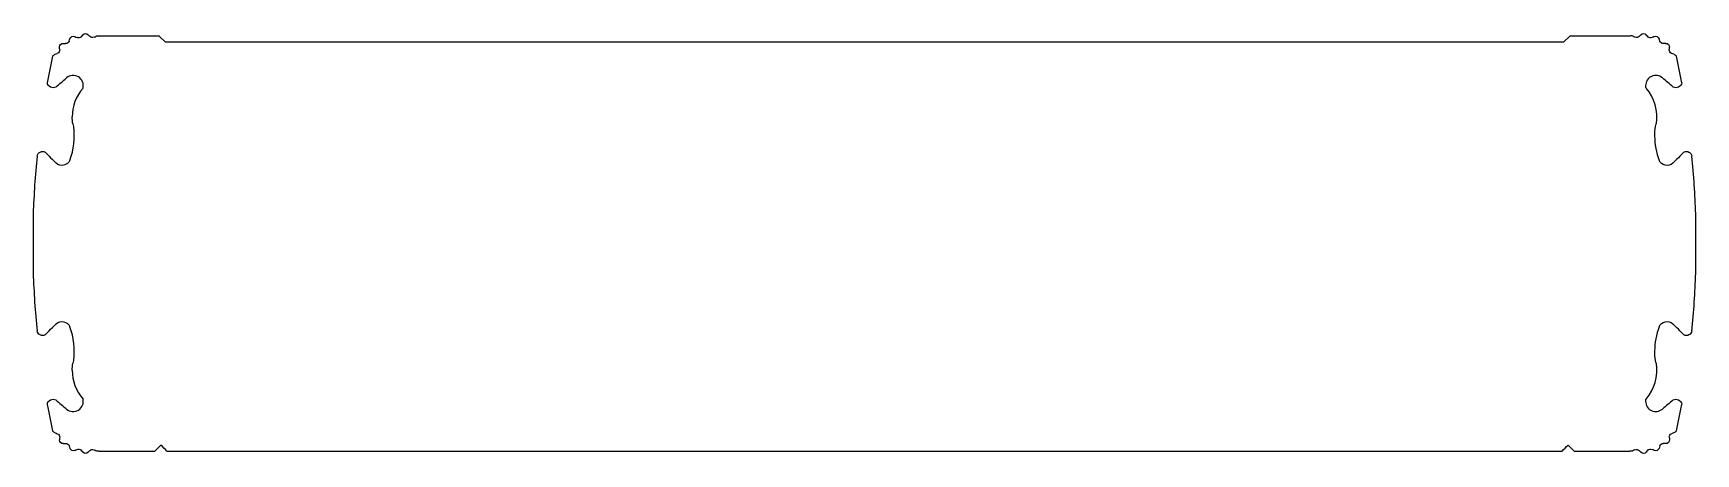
# Model space of a CAD drawing. Header units: millimetres. Extents: x 572 to 712, y -650 to -614.
import ezdxf

# ---------------------------------------------------------------- set-up
doc = ezdxf.new("R2010")
doc.units = ezdxf.units.MM

msp = doc.modelspace()

# ---------------------------------------------------------------- linework, layer by layer
at = {"color": 7, "linetype": 'Continuous', "lineweight": 25}
for p, q in [((582.86, -614.62), (577.8, -614.62)), ((583.36, -615.12), (582.86, -614.62)), ((583.36, -615.12), (701.15, -615.12)), ((701.65, -614.62), (701.15, -615.12)), ((706.7, -614.62), (701.65, -614.62)), ((572.25, -629.62), (572.25, -634.62)), ((712.25, -634.62), (712.25, -629.62)), ((577.8, -649.62), (582.5, -649.62)), ((583.5, -649.62), (701, -649.62)), ((702, -649.62), (706.7, -649.62))]:
    msp.add_line(p, q, dxfattribs=at)
for centre, radius, start, end in [((706.81, -614.9), 0.3, 62.5616, 111.3625), ((649.75, -632.32), 77.55, 168.0938, 169.7806), ((634.75, -632.32), 77.55, 10.2194, 11.9062), ((575.61, -618.8), 0.856, 346.3182, 130.6185), ((708.89, -618.8), 0.856, 49.3824, 180), ((579.23, -621.44), 3.7, 138.8575, 180), ((705.28, -621.44), 3.7, 350.9806, 41.1425), ((569.9, -623.05), 5.81, 339.2774, 7.8485), ((714.6, -623.05), 5.81, 180, 200.7226), ((649.75, -632.32), 77.55, 174.3927, 178.0047), ((634.75, -632.32), 77.55, 1.9953, 5.6073), ((649.75, -631.92), 77.55, 181.9953, 185.6073), ((634.75, -631.92), 77.55, 354.3927, 358.0047), ((569.9, -641.19), 5.81, 352.1515, 20.7226), ((714.6, -641.19), 5.81, 159.2774, 180), ((705.28, -642.8), 3.7, 318.8575, 9.0194), ((579.23, -642.8), 3.7, 180, 221.1425), ((575.61, -645.43), 0.856, 229.3824, 13.6812), ((649.75, -631.92), 77.55, 190.2194, 191.9062), ((708.89, -645.43), 0.856, 180, 310.6185), ((634.75, -631.92), 77.55, 348.0938, 349.7806)]:
    msp.add_arc(centre, radius, start, end, dxfattribs=at)
for points in [[(575.34, -614.85), (575.39, -614.68), (575.6, -614.59), (575.75, -614.66)], [(576.3, -614.67), (576.34, -614.62), (576.38, -614.57), (576.43, -614.52)], [(576.43, -614.52), (576.54, -614.39), (576.76, -614.38), (576.88, -614.51)], [(576.88, -614.51), (576.92, -614.56), (576.97, -614.61), (577.01, -614.66)], [(577.55, -614.63), (577.63, -614.59), (577.72, -614.58), (577.8, -614.62)], [(707.63, -614.51), (707.58, -614.56), (707.54, -614.61), (707.49, -614.66)], [(707.63, -614.51), (707.74, -614.38), (707.97, -614.39), (708.08, -614.52)], [(708.21, -614.67), (708.17, -614.62), (708.12, -614.57), (708.08, -614.52)], [(708.75, -614.66), (708.9, -614.59), (709.11, -614.68), (709.16, -614.85)], [(574.48, -615.77), (574.49, -615.9), (574.41, -616.03), (574.28, -616.08)], [(574.46, -615.54), (574.46, -615.38), (574.61, -615.23), (574.78, -615.24)], [(574.46, -615.56), (574.46, -615.56), (574.46, -615.55), (574.46, -615.54)], [(574.48, -615.77), (574.48, -615.7), (574.47, -615.63), (574.46, -615.56)], [(574.78, -615.24), (574.84, -615.24), (574.91, -615.25), (574.98, -615.25)], [(575.28, -615.04), (575.24, -615.17), (575.12, -615.26), (574.98, -615.25)], [(575.28, -615.04), (575.3, -614.98), (575.32, -614.91), (575.34, -614.85)], [(575.75, -614.66), (575.82, -614.69), (575.88, -614.72), (575.94, -614.75)], [(576.3, -614.67), (576.21, -614.78), (576.06, -614.81), (575.94, -614.75)], [(577.37, -614.72), (577.26, -614.78), (577.11, -614.76), (577.01, -614.66)], [(577.37, -614.72), (577.43, -614.69), (577.49, -614.66), (577.55, -614.63)], [(707.13, -614.72), (707.07, -614.69), (707.01, -614.66), (706.95, -614.63)], [(707.49, -614.66), (707.4, -614.76), (707.25, -614.79), (707.13, -614.72)], [(708.57, -614.75), (708.44, -614.81), (708.3, -614.78), (708.21, -614.67)], [(708.75, -614.66), (708.69, -614.69), (708.63, -614.72), (708.57, -614.75)], [(709.22, -615.04), (709.2, -614.98), (709.18, -614.91), (709.16, -614.85)], [(709.52, -615.25), (709.39, -615.26), (709.27, -615.17), (709.22, -615.04)], [(709.73, -615.24), (709.66, -615.24), (709.59, -615.25), (709.52, -615.25)], [(709.73, -615.24), (709.9, -615.23), (710.06, -615.4), (710.04, -615.56)], [(710.02, -615.77), (710.03, -615.7), (710.03, -615.63), (710.04, -615.56)], [(710.02, -615.79), (710.02, -615.78), (710.02, -615.78), (710.02, -615.77)], [(710.22, -616.08), (710.1, -616.03), (710.02, -615.92), (710.02, -615.79)], [(573.87, -616.32), (573.93, -616.25), (574.01, -616.19), (574.09, -616.14)], [(574.09, -616.14), (574.16, -616.12), (574.22, -616.1), (574.28, -616.08)], [(710.41, -616.14), (710.35, -616.12), (710.28, -616.1), (710.22, -616.08)], [(710.41, -616.14), (710.49, -616.19), (710.57, -616.25), (710.63, -616.32)], [(574.15, -618.92), (573.87, -619.1), (573.45, -618.88), (573.44, -618.56)], [(574.15, -618.92), (574.45, -618.67), (574.75, -618.41), (575.05, -618.15)], [(710.36, -618.92), (710.06, -618.67), (709.75, -618.41), (709.45, -618.15)], [(711.07, -618.56), (711.05, -618.88), (710.63, -619.1), (710.36, -618.92)], [(708.06, -619), (708.04, -618.94), (708.04, -618.87), (708.04, -618.8)], [(575.58, -622.02), (575.55, -621.82), (575.53, -621.63), (575.53, -621.44)], [(575.58, -622.02), (575.62, -622.09), (575.64, -622.17), (575.65, -622.25)], [(708.8, -623.05), (708.8, -622.78), (708.81, -622.52), (708.85, -622.25)], [(708.85, -622.25), (708.86, -622.17), (708.89, -622.09), (708.93, -622.02)], [(572.58, -624.74), (572.6, -624.44), (573, -624.25), (573.25, -624.41)], [(711.26, -624.41), (711.51, -624.25), (711.9, -624.44), (711.93, -624.74)], [(573.25, -624.41), (573.56, -624.72), (573.87, -625.04), (574.18, -625.35)], [(575.33, -625.1), (575.16, -625.54), (574.52, -625.68), (574.18, -625.35)], [(710.32, -625.35), (709.99, -625.68), (709.34, -625.55), (709.17, -625.1)], [(711.26, -624.41), (710.94, -624.72), (710.63, -625.04), (710.32, -625.35)], [(573.25, -639.82), (573, -639.98), (572.6, -639.79), (572.58, -639.49)], [(573.25, -639.82), (573.56, -639.51), (573.87, -639.2), (574.18, -638.88)], [(574.18, -638.88), (574.52, -638.55), (575.16, -638.69), (575.33, -639.13)], [(709.17, -639.13), (709.34, -638.69), (709.98, -638.55), (710.32, -638.88)], [(711.26, -639.82), (710.94, -639.51), (710.63, -639.2), (710.32, -638.88)], [(711.93, -639.49), (711.9, -639.79), (711.51, -639.98), (711.26, -639.82)], [(708.85, -641.98), (708.81, -641.72), (708.8, -641.45), (708.8, -641.19)], [(575.53, -642.8), (575.53, -642.6), (575.55, -642.41), (575.58, -642.22)], [(575.65, -641.98), (575.64, -642.06), (575.62, -642.14), (575.58, -642.22)], [(708.93, -642.22), (708.89, -642.14), (708.86, -642.06), (708.85, -641.98)], [(573.44, -645.67), (573.45, -645.35), (573.87, -645.14), (574.15, -645.31)], [(574.15, -645.31), (574.45, -645.57), (574.75, -645.82), (575.05, -646.08)], [(708.04, -645.43), (708.04, -645.36), (708.04, -645.29), (708.06, -645.23)], [(710.36, -645.31), (710.06, -645.57), (709.75, -645.82), (709.45, -646.08)], [(710.36, -645.31), (710.63, -645.14), (711.05, -645.35), (711.07, -645.67)], [(574.09, -648.09), (574.01, -648.05), (573.93, -647.99), (573.87, -647.91)], [(574.09, -648.09), (574.16, -648.11), (574.22, -648.13), (574.28, -648.16)], [(574.28, -648.16), (574.41, -648.2), (574.49, -648.33), (574.48, -648.46)], [(710.02, -648.44), (710.02, -648.31), (710.1, -648.2), (710.22, -648.16)], [(710.41, -648.09), (710.35, -648.11), (710.28, -648.13), (710.22, -648.16)], [(710.63, -647.91), (710.57, -647.99), (710.49, -648.05), (710.41, -648.09)], [(574.48, -648.46), (574.48, -648.53), (574.47, -648.6), (574.46, -648.67)], [(574.46, -648.69), (574.46, -648.68), (574.46, -648.68), (574.46, -648.67)], [(574.78, -648.99), (574.61, -649), (574.46, -648.85), (574.46, -648.69)], [(574.78, -648.99), (574.84, -648.99), (574.91, -648.99), (574.98, -648.98)], [(574.98, -648.98), (575.11, -648.98), (575.24, -649.06), (575.28, -649.19)], [(575.28, -649.19), (575.3, -649.26), (575.32, -649.32), (575.34, -649.39)], [(575.75, -649.57), (575.6, -649.64), (575.39, -649.55), (575.34, -649.39)], [(575.75, -649.57), (575.82, -649.54), (575.88, -649.51), (575.94, -649.48)], [(575.94, -649.48), (576.06, -649.42), (576.21, -649.45), (576.3, -649.56)], [(576.3, -649.56), (576.34, -649.61), (576.38, -649.66), (576.43, -649.71)], [(576.88, -649.72), (576.92, -649.67), (576.97, -649.62), (577.01, -649.57)], [(577.01, -649.57), (577.1, -649.47), (577.25, -649.45), (577.37, -649.51)], [(577.37, -649.51), (577.43, -649.54), (577.49, -649.57), (577.55, -649.6)], [(582.5, -649.62), (582.67, -649.45), (582.84, -649.28), (583, -649.12)], [(583.5, -649.62), (583.34, -649.45), (583.17, -649.28), (583, -649.12)], [(701, -649.62), (701.17, -649.45), (701.33, -649.28), (701.5, -649.12)], [(702, -649.62), (701.83, -649.45), (701.67, -649.28), (701.5, -649.12)], [(707.13, -649.51), (707.07, -649.54), (707.01, -649.57), (706.95, -649.6)], [(707.13, -649.51), (707.25, -649.45), (707.4, -649.47), (707.49, -649.57)], [(707.63, -649.72), (707.58, -649.67), (707.54, -649.62), (707.49, -649.57)], [(708.21, -649.56), (708.17, -649.61), (708.12, -649.66), (708.08, -649.71)], [(708.21, -649.56), (708.3, -649.46), (708.44, -649.42), (708.57, -649.48)], [(708.75, -649.57), (708.69, -649.54), (708.63, -649.51), (708.57, -649.48)], [(709.16, -649.39), (709.11, -649.55), (708.9, -649.64), (708.75, -649.57)], [(709.22, -649.19), (709.2, -649.26), (709.18, -649.32), (709.16, -649.39)], [(709.22, -649.19), (709.27, -649.06), (709.39, -648.98), (709.52, -648.98)], [(709.73, -648.99), (709.66, -648.99), (709.59, -648.99), (709.52, -648.98)], [(710.04, -648.67), (710.06, -648.84), (709.9, -649), (709.73, -648.99)], [(710.02, -648.46), (710.02, -648.46), (710.02, -648.45), (710.02, -648.44)], [(710.02, -648.46), (710.03, -648.53), (710.03, -648.6), (710.04, -648.67)], [(576.88, -649.72), (576.76, -649.85), (576.54, -649.85), (576.43, -649.71)], [(577.8, -649.62), (577.72, -649.65), (577.63, -649.64), (577.55, -649.6)], [(706.95, -649.6), (706.87, -649.64), (706.78, -649.65), (706.7, -649.62)], [(708.08, -649.71), (707.97, -649.85), (707.74, -649.85), (707.63, -649.72)]]:
    msp.add_open_spline(points, degree=3, dxfattribs=at)

doc.saveas('drawing.dxf')
